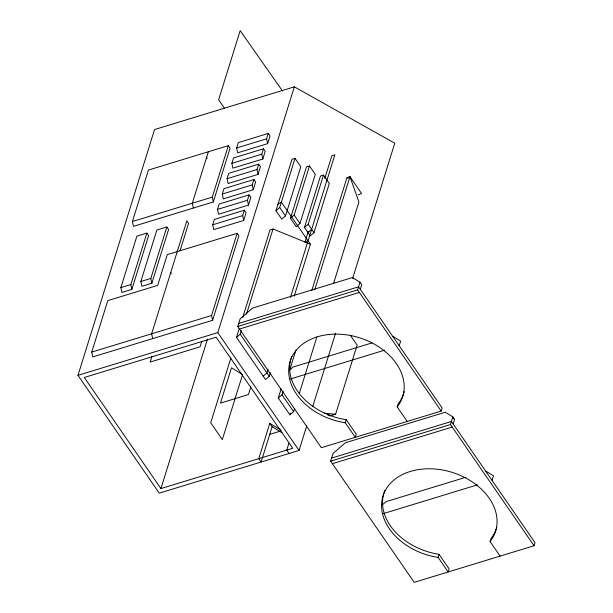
<?xml version="1.0" encoding="UTF-8"?>
<svg xmlns="http://www.w3.org/2000/svg" width="613" height="613" viewBox="0 0 613 613"><rect width="100%" height="100%" fill="white"/><g stroke="black" fill="none" stroke-linecap="round" stroke-linejoin="round"><path stroke-width="0.92" d="M306.745 425.744L299.06 450.432L159.25 493.159L77.989 375.332L154.545 129.558L294.347 86.831L394.749 143.204L352.881 277.62M91.735 352.092L107.765 300.631L157.694 285.374L167.265 254.648L237.17 233.285L238.909 235.813L212.596 320.3L92.762 356.919L91.735 352.092L211.569 315.473L237.17 233.285M132.408 221.523L148.43 170.062L228.32 145.649L230.059 148.17L213.316 201.938L133.427 226.35L132.408 221.523L212.29 197.11L228.32 145.649M120.861 287.597L136.891 236.135L146.875 233.086L148.614 235.607L131.872 289.374L121.887 292.424L120.861 287.597L130.845 284.547L146.875 233.086M140.837 281.49L156.859 230.028L166.851 226.979L168.59 229.507L151.84 283.267L141.856 286.317L140.837 281.49L150.821 278.44L166.851 226.979M208.351 151.748L192.321 203.209L193.348 208.037M180.046 250.74L188.559 223.4L186.819 220.879L151.656 333.779L152.675 338.606M151.825 356.643L150.139 362.068L200.068 346.812L201.754 341.387M212.711 224.779L214.381 219.4L244.342 210.244L246.081 212.772L243.69 220.45L213.738 229.607L212.711 224.779L242.671 215.623L244.342 210.244M217.492 209.416L219.17 204.037L249.131 194.88L250.87 197.409L248.48 205.087L218.519 214.244L217.492 209.416L247.453 200.259L249.131 194.88M222.281 194.053L223.952 188.681L253.912 179.525L255.652 182.046L253.261 189.731L223.301 198.88L222.281 194.053L252.234 184.896L253.912 179.525M227.063 178.697L228.741 173.318L258.694 164.161L260.441 166.69L258.042 174.368L228.09 183.525L227.063 178.697L257.023 169.54L258.694 164.161M231.852 163.334L233.522 157.955L263.483 148.798L265.222 151.327L262.831 159.005L232.871 168.161L231.852 163.334L261.805 154.177L263.483 148.798M236.633 147.971L238.304 142.591L268.264 133.442L270.004 135.963L267.613 143.641L237.66 152.798L236.633 147.971L266.594 138.814L268.264 133.442M160.928 488.569L84.303 377.478L216.121 337.196L292.738 448.287L160.928 488.569L207.501 339.027M299.06 450.432L217.791 332.606L294.347 86.831M238.725 323.434L358.559 286.807L442.142 407.997L441.184 411.07L321.35 447.697L237.767 326.507L240.158 318.821L252.541 308.094L352.398 277.574L359.992 282.202L361.731 284.723L360.298 289.336M270.379 372.658L269.245 376.305L265.529 379.524L236.511 337.441L239.346 328.33M242.756 317.396L270.004 229.913L273 229.001L310.393 244.196L294.217 296.133M275.98 210.711L292.01 159.257L295.006 158.338L300.807 166.759L285.497 215.914L281.788 219.132L275.98 210.711L279.697 207.493L295.006 158.338M230.871 358.069L210.719 422.771L222.327 439.598L242.48 374.903M236.511 337.441L240.219 334.223L241.353 330.599M246.441 314.27L273 229.001M290.462 218.328L306.492 166.866L309.488 165.954L315.289 174.368L299.979 223.523L296.263 226.749L290.462 218.328L294.171 215.109L309.488 165.954M250.863 386.795L248.441 394.573L220.481 403.116L231.484 367.785L242.112 374.267M304.462 227.484L320.492 176.023L323.488 175.103L329.288 183.525L313.979 232.679L310.27 235.898L304.462 227.484L308.178 224.258L323.488 175.103M304.914 242.258L308.316 231.331M324.775 178.498L331.871 155.725L334.867 154.813L290.478 297.32M268.057 369.287L266.923 372.942L263.207 376.16M269.789 423.33L258.786 458.662L261.107 462.026L272.111 426.702L269.789 423.33L281.244 430.311M294.478 408.917L293.627 411.652L289.911 414.871L278.302 398.036L281.137 388.933M311.779 290.554L346.958 177.609L349.954 176.69L361.563 193.524L358.053 194.949M278.302 398.036L282.018 394.818L283.152 391.171M289.688 370.175L295.941 350.1M314.707 289.865L349.954 176.69L358.934 201.968L333.664 283.106M289.911 414.871L290.478 413.047M299.305 393.416L316.906 336.897M288.899 443.207L286.746 450.118L289.068 453.482M312.722 406.557L335.51 333.395M441.184 411.07L357.601 289.88L359.992 282.202M329.779 416.012L335.61 414.235L357.134 345.111L350.276 335.165M331.595 458.087L451.429 421.468L535.011 542.658L534.053 545.731L414.219 582.35L330.637 461.16L333.028 453.482L345.41 442.747L445.268 412.227L452.861 416.855L454.601 419.384L453.168 423.989M346.222 419.69L356.26 434.249L355.302 437.314L345.265 422.763L346.222 419.69A58.978 43.132 17.3 0 1 291.734 356.414M399.186 345.724L400.618 341.112L393.025 336.483M407.231 421.445L397.193 406.894L398.151 403.821A58.978 43.132 17.3 0 0 404.197 391.6M534.053 545.731L450.471 424.541L452.861 416.855M439.092 554.351L449.13 568.902L448.172 571.975L438.134 557.424L439.092 554.351A58.978 43.132 17.3 0 1 384.941 490.224M492.055 480.377L493.496 475.772L485.902 471.136M500.101 556.106L490.063 541.555L491.021 538.482A58.978 43.132 17.3 0 0 496.844 527.103M307.948 232.534L311.657 229.308M289.727 369.984L293.167 367.003L372.145 342.866M381.914 505.235L386.037 501.656L465.926 477.243M347.671 178.391L349.954 176.69M277.306 204.573L281.367 202.121L310.393 244.196M305.075 241.744L308.071 240.832M77.989 375.332L217.791 332.606M237.767 326.507L357.601 289.88M239.507 329.028L359.341 292.409M290.332 378.987L384.55 350.192M269.368 434.479L280.348 431.123M330.637 461.16L450.471 424.541M332.376 463.681L452.21 427.062M383.202 513.648L477.42 484.852M324.262 413.216L335.61 414.235M327.832 415.116L331.61 415.453M453.084 418.457L454.601 419.384M272.111 426.702L281.926 432.678M282.424 90.893L240.173 30.65L218.642 99.773L224.442 108.194M352.398 277.574L353.264 278.831M308.178 224.258L313.979 232.679M294.171 215.109L299.979 223.523M279.697 207.493L285.497 215.914M240.219 334.223L269.245 376.305M282.018 394.818L293.627 411.652M266.594 138.814L267.613 143.641M261.805 154.177L262.831 159.005M257.023 169.54L258.042 174.368M252.234 184.896L253.261 189.731M247.453 200.259L248.48 205.087M242.671 215.623L243.69 220.45M206.673 157.127L207.018 158.736M212.29 197.11L213.316 201.938M211.569 315.473L212.596 320.3M170.789 272.333L171.134 273.942M150.821 278.44L151.84 283.267M130.845 284.547L131.872 289.374M438.134 557.424A58.978 43.132 17.3 0 1 382.481 497.856A58.978 43.132 17.3 0 1 458.486 474.631A58.978 43.132 17.3 0 1 490.063 541.555M345.265 422.763A58.978 43.132 17.3 0 1 289.612 363.202A58.978 43.132 17.3 0 1 365.609 339.977A58.978 43.132 17.3 0 1 397.193 406.894"/></g></svg>
